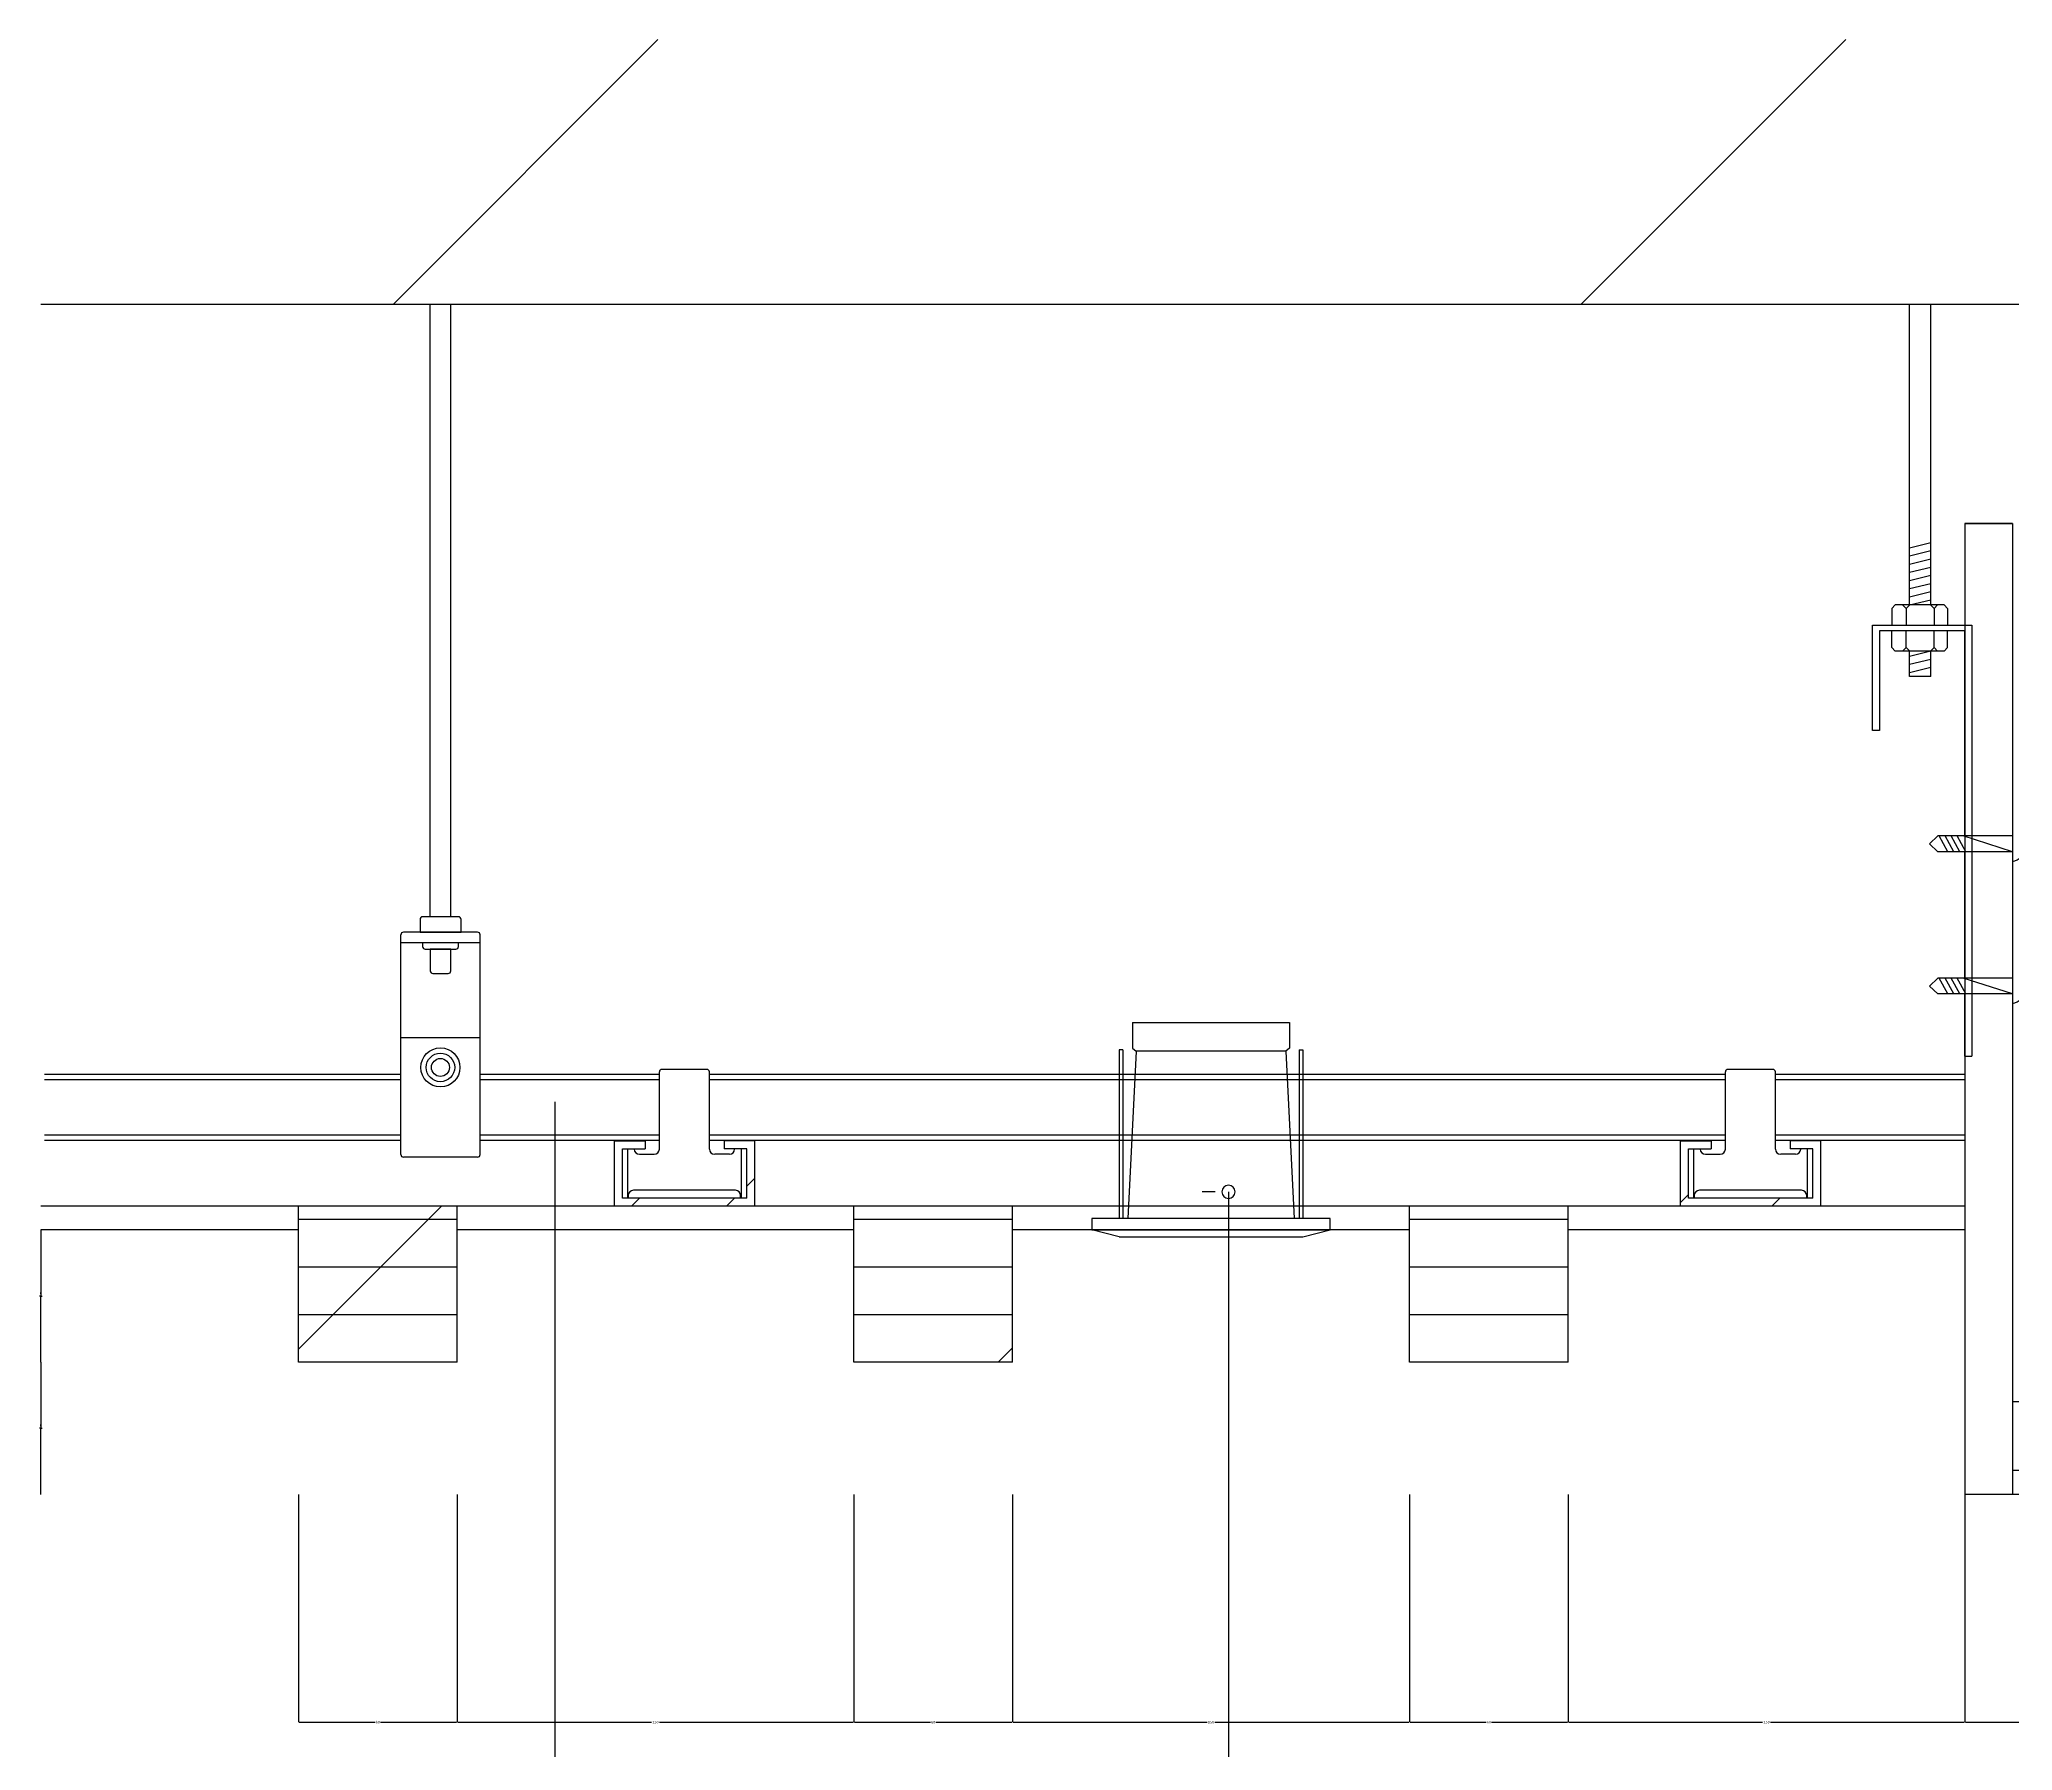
# Model space of a CAD drawing. Header units: metres. Extents: x 55115 to 57101, y 1358 to 2366.
# Drawn here: x 55115 to 55861, y 1719 to 2366 of the extents above; entities that cross this region are included whole.
import ezdxf

# ---------------------------------------------------------------- set-up
doc = ezdxf.new("R2010")
doc.units = ezdxf.units.M
for name, color, linetype in [('10', 8, 'Continuous'), ('3', 2, 'Continuous'), ('4', 6, 'Continuous'), ('BHATCH', 8, 'Continuous'), ('D', 3, 'Continuous'), ('PUB_DIM', 3, 'Continuous'), ('PUB_TEXT', 7, 'Continuous'), ('WALL', 7, 'Continuous'), ('天花', 1, 'Continuous'), ('家具', 2, 'Continuous')]:
    doc.layers.add(name, color=color, linetype=linetype)
doc.dimstyles.get("Standard").update_dxf_attribs({"dimtxt": 2.5, "dimasz": 2.5, "dimexe": 1.25, "dimexo": 0.625, "dimtad": 1, "dimcen": 2.5, "dimazin": 3, "dimtfac": 1, "dimtmove": 0, "dimatfit": 3})

# ---------------------------------------------------------------- blocks, each defined once
blk = doc.blocks.new('_DOT')
at = {"color": 0, "linetype": 'ByBlock'}
blk.add_line((-0.5, 0), (-1, 0), dxfattribs=at)
blk.add_lwpolyline([(-0.25, 0, 1), (0.25, 0, 1)], format="xyb", close=True, dxfattribs=at)
blk = doc.blocks.new('_CLOSEDFILLED')
at = {"color": 0, "linetype": 'BYBLOCK'}
blk.add_solid([(-1, 0.2), (0, 0), (-1, -0.2)], dxfattribs=at)
blk = doc.blocks.new('*D1')
for p, q in [((55115.91, 1915.7), (55115.91, 1890.7)), ((55115.66, 1890.7), (55115.41, 1890.7)), ((55115.91, 1865.7), (55115.91, 1890.7)), ((55115.91, 1890.7), (55115.91, 1890.7)), ((55116.16, 1890.7), (55116.41, 1890.7))]:
    blk.add_line(p, q)
at = {"layer": 'Defpoints'}
for p in [(55115.91, 1915.7), (55115.91, 1890.7), (55115.91, 1865.7)]:
    blk.add_point(p, dxfattribs=at)
at = {"layer": 'PUB_DIM', "xscale": 0.25, "yscale": 0.25}
blk.add_blockref('_CLOSEDFILLED', (55115.91, 1890.7), dxfattribs=at)
at = {"layer": 'PUB_DIM', "xscale": 0.25, "yscale": 0.25, "rotation": 180}
blk.add_blockref('_CLOSEDFILLED', (55115.91, 1890.7), dxfattribs=at)
at = {"layer": 'PUB_DIM', "insert": (55115.91, 1891.825), "char_height": 1, "attachment_point": 5}
blk.add_mtext('0', dxfattribs=at)
blk = doc.blocks.new('*D2')
for p, q in [((55115.91, 1865.7), (55115.91, 1840.7)), ((55115.66, 1840.7), (55115.41, 1840.7)), ((55115.91, 1815.7), (55115.91, 1840.7)), ((55115.91, 1840.7), (55115.91, 1840.7)), ((55116.16, 1840.7), (55116.41, 1840.7))]:
    blk.add_line(p, q)
at = {"layer": 'Defpoints'}
for p in [(55115.91, 1865.7), (55115.91, 1840.7), (55115.91, 1815.7)]:
    blk.add_point(p, dxfattribs=at)
at = {"layer": 'PUB_DIM', "xscale": 0.25, "yscale": 0.25}
blk.add_blockref('_CLOSEDFILLED', (55115.91, 1840.7), dxfattribs=at)
at = {"layer": 'PUB_DIM', "xscale": 0.25, "yscale": 0.25, "rotation": 180}
blk.add_blockref('_CLOSEDFILLED', (55115.91, 1840.7), dxfattribs=at)
at = {"layer": 'PUB_DIM', "insert": (55115.91, 1841.825), "char_height": 1, "attachment_point": 5}
blk.add_mtext('0', dxfattribs=at)
blk = doc.blocks.new('*D4')
for p, q in [((55633.28, 1815.7), (55633.28, 1729.63)), ((55693.28, 1815.7), (55693.28, 1729.63)), ((55633.53, 1729.63), (55662.28, 1729.63)), ((55664.28, 1729.63), (55693.03, 1729.63))]:
    blk.add_line(p, q)
at = {"layer": 'Defpoints'}
for p in [(55633.28, 1815.7), (55693.28, 1815.7), (55633.28, 1729.63)]:
    blk.add_point(p, dxfattribs=at)
at = {"layer": 'PUB_DIM', "xscale": 0.25, "yscale": 0.25, "rotation": 180}
blk.add_blockref('_CLOSEDFILLED', (55633.28, 1729.63), dxfattribs=at)
at = {"layer": 'PUB_DIM', "xscale": 0.25, "yscale": 0.25}
blk.add_blockref('_CLOSEDFILLED', (55693.28, 1729.63), dxfattribs=at)
at = {"layer": 'PUB_DIM', "insert": (55663.28, 1729.63), "char_height": 1, "attachment_point": 5}
blk.add_mtext('60', dxfattribs=at)
blk = doc.blocks.new('*D5')
for p, q in [((55693.28, 1815.7), (55693.28, 1729.63)), ((55843.28, 1815.7), (55843.28, 1729.63)), ((55693.53, 1729.63), (55766.78, 1729.63)), ((55769.78, 1729.63), (55843.03, 1729.63))]:
    blk.add_line(p, q)
at = {"layer": 'Defpoints'}
for p in [(55693.28, 1815.7), (55843.28, 1815.7), (55693.28, 1729.63)]:
    blk.add_point(p, dxfattribs=at)
at = {"layer": 'PUB_DIM', "xscale": 0.25, "yscale": 0.25, "rotation": 180}
blk.add_blockref('_CLOSEDFILLED', (55693.28, 1729.63), dxfattribs=at)
at = {"layer": 'PUB_DIM', "xscale": 0.25, "yscale": 0.25}
blk.add_blockref('_CLOSEDFILLED', (55843.28, 1729.63), dxfattribs=at)
at = {"layer": 'PUB_DIM', "insert": (55768.28, 1729.63), "char_height": 1, "attachment_point": 5}
blk.add_mtext('150', dxfattribs=at)
blk = doc.blocks.new('*D6')
for p, q in [((55423.28, 1815.7), (55423.28, 1729.63)), ((55483.28, 1815.7), (55483.28, 1729.63)), ((55423.53, 1729.63), (55452.28, 1729.63)), ((55454.28, 1729.63), (55483.03, 1729.63))]:
    blk.add_line(p, q)
at = {"layer": 'Defpoints'}
for p in [(55423.28, 1815.7), (55483.28, 1815.7), (55423.28, 1729.63)]:
    blk.add_point(p, dxfattribs=at)
at = {"layer": 'PUB_DIM', "xscale": 0.25, "yscale": 0.25, "rotation": 180}
blk.add_blockref('_CLOSEDFILLED', (55423.28, 1729.63), dxfattribs=at)
at = {"layer": 'PUB_DIM', "xscale": 0.25, "yscale": 0.25}
blk.add_blockref('_CLOSEDFILLED', (55483.28, 1729.63), dxfattribs=at)
at = {"layer": 'PUB_DIM', "insert": (55453.28, 1729.63), "char_height": 1, "attachment_point": 5}
blk.add_mtext('60', dxfattribs=at)
blk = doc.blocks.new('*D7')
for p, q in [((55483.28, 1815.7), (55483.28, 1729.63)), ((55633.28, 1815.7), (55633.28, 1729.63)), ((55483.53, 1729.63), (55556.78, 1729.63)), ((55559.78, 1729.63), (55633.03, 1729.63))]:
    blk.add_line(p, q)
at = {"layer": 'Defpoints'}
for p in [(55483.28, 1815.7), (55633.28, 1815.7), (55483.28, 1729.63)]:
    blk.add_point(p, dxfattribs=at)
at = {"layer": 'PUB_DIM', "xscale": 0.25, "yscale": 0.25, "rotation": 180}
blk.add_blockref('_CLOSEDFILLED', (55483.28, 1729.63), dxfattribs=at)
at = {"layer": 'PUB_DIM', "xscale": 0.25, "yscale": 0.25}
blk.add_blockref('_CLOSEDFILLED', (55633.28, 1729.63), dxfattribs=at)
at = {"layer": 'PUB_DIM', "insert": (55558.28, 1729.63), "char_height": 1, "attachment_point": 5}
blk.add_mtext('150', dxfattribs=at)
blk = doc.blocks.new('*D8')
for p, q in [((55213.28, 1815.7), (55213.28, 1729.63)), ((55273.28, 1815.7), (55273.28, 1729.63)), ((55213.53, 1729.63), (55242.28, 1729.63)), ((55244.28, 1729.63), (55273.03, 1729.63))]:
    blk.add_line(p, q)
at = {"layer": 'Defpoints'}
for p in [(55213.28, 1815.7), (55273.28, 1815.7), (55213.28, 1729.63)]:
    blk.add_point(p, dxfattribs=at)
at = {"layer": 'PUB_DIM', "xscale": 0.25, "yscale": 0.25, "rotation": 180}
blk.add_blockref('_CLOSEDFILLED', (55213.28, 1729.63), dxfattribs=at)
at = {"layer": 'PUB_DIM', "xscale": 0.25, "yscale": 0.25}
blk.add_blockref('_CLOSEDFILLED', (55273.28, 1729.63), dxfattribs=at)
at = {"layer": 'PUB_DIM', "insert": (55243.28, 1729.63), "char_height": 1, "attachment_point": 5}
blk.add_mtext('60', dxfattribs=at)
blk = doc.blocks.new('*D9')
for p, q in [((55273.28, 1815.7), (55273.28, 1729.63)), ((55423.28, 1815.7), (55423.28, 1729.63)), ((55273.53, 1729.63), (55346.78, 1729.63)), ((55349.78, 1729.63), (55423.03, 1729.63))]:
    blk.add_line(p, q)
at = {"layer": 'Defpoints'}
for p in [(55273.28, 1815.7), (55423.28, 1815.7), (55273.28, 1729.63)]:
    blk.add_point(p, dxfattribs=at)
at = {"layer": 'PUB_DIM', "xscale": 0.25, "yscale": 0.25, "rotation": 180}
blk.add_blockref('_CLOSEDFILLED', (55273.28, 1729.63), dxfattribs=at)
at = {"layer": 'PUB_DIM', "xscale": 0.25, "yscale": 0.25}
blk.add_blockref('_CLOSEDFILLED', (55423.28, 1729.63), dxfattribs=at)
at = {"layer": 'PUB_DIM', "insert": (55348.28, 1729.63), "char_height": 1, "attachment_point": 5}
blk.add_mtext('150', dxfattribs=at)
blk = doc.blocks.new('*D10')
for p, q in [((55843.28, 1815.7), (55843.28, 1729.63)), ((56343.28, 1815.7), (56343.28, 1729.63)), ((55843.53, 1729.63), (56091.78, 1729.63)), ((56094.78, 1729.63), (56343.03, 1729.63))]:
    blk.add_line(p, q)
at = {"layer": 'Defpoints'}
for p in [(55843.28, 1815.7), (56343.28, 1815.7), (55843.28, 1729.63)]:
    blk.add_point(p, dxfattribs=at)
at = {"layer": 'PUB_DIM', "xscale": 0.25, "yscale": 0.25, "rotation": 180}
blk.add_blockref('_CLOSEDFILLED', (55843.28, 1729.63), dxfattribs=at)
at = {"layer": 'PUB_DIM', "xscale": 0.25, "yscale": 0.25}
blk.add_blockref('_CLOSEDFILLED', (56343.28, 1729.63), dxfattribs=at)
at = {"layer": 'PUB_DIM', "insert": (56093.28, 1729.63), "char_height": 1, "attachment_point": 5}
blk.add_mtext('500', dxfattribs=at)

msp = doc.modelspace()

# ---------------------------------------------------------------- hatches: boundary and pattern name
at = {"layer": '10'}
h = msp.add_hatch(dxfattribs=at)
h.set_pattern_fill('AN31C', scale=100)
h.set_pattern_definition([(45, (0, 0), (-224.5064, 224.5064), [])])
h.paths.add_polyline_path([(55115.91, 2365.7), (55115.91, 2265.7), (57070.65, 2265.7), (57070.65, 2365.7)])
h.paths.add_polyline_path([(55968.28, 2265.7), (55968.28, 1915.7), (56218.28, 1915.7), (56218.28, 2265.7)])
h = msp.add_hatch(dxfattribs=at)
h.set_pattern_fill('ANSI32', scale=20)
h.paths.add_polyline_path([(55213.28, 1901.7), (55213.28, 1919.7), (55273.28, 1919.7), (55273.28, 1901.7)])
h.paths.add_polyline_path([(55213.28, 1919.7), (55213.28, 1924.7), (55273.28, 1924.7), (55273.28, 1919.7)])
h.paths.add_polyline_path([(55213.28, 1883.7), (55213.28, 1901.7), (55273.28, 1901.7), (55273.28, 1883.7)])
h.paths.add_polyline_path([(55273.28, 1883.7), (55273.28, 1865.7), (55213.28, 1865.7), (55213.28, 1883.7)])
h = msp.add_hatch(dxfattribs=at)
h.set_pattern_fill('ANSI32', scale=20)
h.paths.add_polyline_path([(55423.28, 1901.7), (55423.28, 1919.7), (55483.28, 1919.7), (55483.28, 1901.7)])
h.paths.add_polyline_path([(55423.28, 1919.7), (55423.28, 1924.7), (55483.28, 1924.7), (55483.28, 1919.7)])
h.paths.add_polyline_path([(55423.28, 1883.7), (55423.28, 1901.7), (55483.28, 1901.7), (55483.28, 1883.7)])
h.paths.add_polyline_path([(55483.28, 1883.7), (55483.28, 1865.7), (55423.28, 1865.7), (55423.28, 1883.7)])
h = msp.add_hatch(dxfattribs=at)
h.set_pattern_fill('ANSI32', scale=20)
h.paths.add_polyline_path([(55633.28, 1901.7), (55633.28, 1919.7), (55693.28, 1919.7), (55693.28, 1901.7)])
h.paths.add_polyline_path([(55633.28, 1919.7), (55633.28, 1924.7), (55693.28, 1924.7), (55693.28, 1919.7)])
h.paths.add_polyline_path([(55633.28, 1883.7), (55633.28, 1901.7), (55693.28, 1901.7), (55693.28, 1883.7)])
h.paths.add_polyline_path([(55693.28, 1883.7), (55693.28, 1865.7), (55633.28, 1865.7), (55633.28, 1883.7)])
at = {"layer": 'BHATCH'}
h = msp.add_hatch(dxfattribs=at)
h.set_pattern_fill('ANSI35', scale=8)
h.paths.add_polyline_path([(55332.83, 1924.7), (55385.78, 1924.7), (55385.78, 1949.39), (55374.3, 1949.39), (55374.3, 1946.39), (55382.78, 1946.39), (55382.78, 1927.7), (55335.83, 1927.7), (55335.83, 1946.39), (55344.32, 1946.39), (55344.32, 1949.39), (55332.83, 1949.39)])
h = msp.add_hatch(dxfattribs=at)
h.set_pattern_fill('ANSI35', scale=8)
h.paths.add_polyline_path([(55735.81, 1924.7), (55788.77, 1924.7), (55788.77, 1949.39), (55777.28, 1949.39), (55777.28, 1946.39), (55785.77, 1946.39), (55785.77, 1927.7), (55738.81, 1927.7), (55738.81, 1946.39), (55747.3, 1946.39), (55747.3, 1949.39), (55735.81, 1949.39)])

# ---------------------------------------------------------------- linework, layer by layer
at = {"layer": '3'}
for p, q in [((55861.28, 2182.69), (55843.28, 2182.69)), ((55861.28, 2182.69), (55843.28, 2182.69)), ((55843.28, 2182.69), (55861.28, 2182.69)), ((55861.28, 2182.69), (55861.28, 1815.7))]:
    msp.add_line(p, q, dxfattribs=at)
at = {"layer": '4'}
for p, q in [((55115.91, 2265.7), (57070.65, 2265.7)), ((55213.28, 1919.7), (55273.28, 1919.7)), ((55423.28, 1919.7), (55483.28, 1919.7)), ((55633.28, 1919.7), (55693.28, 1919.7)), ((55213.28, 1915.7), (55115.91, 1915.7)), ((55633.28, 1915.7), (55483.28, 1915.7)), ((55213.28, 1901.7), (55273.28, 1901.7)), ((55423.28, 1901.7), (55483.28, 1901.7)), ((55633.28, 1901.7), (55693.28, 1901.7)), ((55213.28, 1883.7), (55273.28, 1883.7)), ((55423.28, 1883.7), (55483.28, 1883.7)), ((55633.28, 1883.7), (55693.28, 1883.7))]:
    msp.add_line(p, q, dxfattribs=at)
at = {"layer": 'D'}
for p, q in [((55822.37, 2173.58), (55830.36, 2175.55)), ((55822.37, 2170.49), (55830.36, 2172.46)), ((55822.37, 2167.4), (55830.36, 2169.37)), ((55822.37, 2164.31), (55830.36, 2166.28)), ((55822.37, 2161.22), (55830.36, 2163.19)), ((55822.37, 2158.13), (55830.36, 2160.1)), ((55822.37, 2155.04), (55830.36, 2157.01)), ((55822.37, 2151.95), (55830.36, 2153.92)), ((55822.37, 2132.61), (55830.36, 2134.58)), ((55822.37, 2129.52), (55830.36, 2131.49)), ((55822.37, 2126.43), (55830.36, 2128.4)), ((55861.28, 2064.61), (55833.09, 2064.61)), ((55861.28, 2058.61), (55833.09, 2058.61)), ((55861.28, 2010.89), (55833.09, 2010.89)), ((55861.28, 2004.89), (55833.09, 2004.89)), ((55843.28, 1981.34), (55845.88, 1981.34))]:
    msp.add_line(p, q, dxfattribs=at)
at = {"layer": 'PUB_TEXT'}
for p, q in [((55310.25, 1964.08), (55310.25, 1556.56)), ((55564.88, 1930.1), (55564.88, 1597.73))]:
    msp.add_line(p, q, dxfattribs=at)
at = {"layer": 'WALL'}
for p, q in [((55843.28, 2182.69), (55843.28, 1815.7)), ((55213.28, 1865.7), (55213.28, 1924.7)), ((55273.28, 1865.7), (55273.28, 1924.7)), ((55423.28, 1865.7), (55423.28, 1924.7)), ((55483.28, 1865.7), (55483.28, 1924.7)), ((55633.28, 1865.7), (55633.28, 1924.7)), ((55693.28, 1865.7), (55693.28, 1924.7)), ((55213.28, 1915.7), (55115.91, 1915.7)), ((55423.28, 1915.7), (55273.28, 1915.7)), ((55423.28, 1915.7), (55273.28, 1915.7)), ((55633.28, 1915.7), (55483.28, 1915.7)), ((55843.28, 1915.7), (55693.28, 1915.7)), ((55843.28, 1915.7), (55693.28, 1915.7)), ((55273.28, 1865.7), (55213.28, 1865.7)), ((55483.28, 1865.7), (55423.28, 1865.7)), ((55693.28, 1865.7), (55633.28, 1865.7)), ((56343.28, 1815.7), (55843.28, 1815.7))]:
    msp.add_line(p, q, dxfattribs=at)
at = {"layer": '天花'}
for p, q in [((55528.65, 1994.14), (55528.65, 1984.45)), ((55528.65, 1994.14), (55587.91, 1994.14)), ((55587.91, 1994.14), (55587.91, 1984.45)), ((55528.65, 1984.45), (55529.95, 1983.28)), ((55587.91, 1984.45), (55586.61, 1983.28)), ((55523.62, 1983.74), (55523.62, 1920.05)), ((55524.91, 1983.74), (55524.91, 1920.05)), ((55529.95, 1983.28), (55526.84, 1920.05)), ((55586.61, 1983.28), (55589.72, 1920.05)), ((55591.65, 1983.74), (55591.65, 1920.05)), ((55592.94, 1983.74), (55592.94, 1920.05)), ((55843.28, 1924.7), (55115.91, 1924.7)), ((55523.62, 1913.09), (55513.28, 1915.7)), ((55592.94, 1913.09), (55603.28, 1915.7)), ((56325.28, 1850.7), (55861.28, 1850.7)), ((56325.28, 1824.7), (55861.28, 1824.7))]:
    msp.add_line(p, q, dxfattribs=at)
for points in [[(55524.91, 1983.74), (55523.62, 1983.74)], [(55586.61, 1983.28), (55529.95, 1983.28)], [(55591.65, 1983.74), (55592.94, 1983.74)], [(55513.28, 1920.05), (55513.28, 1915.7), (55603.28, 1915.7), (55603.28, 1920.05)], [(55603.28, 1920.05), (55513.28, 1920.05)], [(55523.62, 1913.09), (55592.94, 1913.09)]]:
    msp.add_lwpolyline(points, dxfattribs=at)
at = {"layer": '家具'}
for p, q in [((55263.14, 2034.07), (55263.14, 2265.7)), ((55270.9, 2034.07), (55270.9, 2265.7)), ((55822.37, 2151.95), (55822.37, 2265.7)), ((55830.36, 2151.95), (55830.36, 2265.7)), ((55815.65, 2150.64), (55816.97, 2151.95)), ((55815.65, 2150.64), (55815.65, 2144.28)), ((55835.44, 2151.95), (55816.97, 2151.95)), ((55819.74, 2151.95), (55821.05, 2150.64)), ((55821.05, 2150.64), (55821.05, 2144.28)), ((55821.08, 2150.64), (55822.4, 2151.95)), ((55830.3, 2151.95), (55831.62, 2150.64)), ((55831.62, 2150.64), (55831.62, 2144.28)), ((55831.65, 2150.64), (55832.96, 2151.95)), ((55835.44, 2151.95), (55836.75, 2150.64)), ((55836.75, 2150.64), (55836.75, 2144.28)), ((55808.37, 2144.28), (55822.37, 2144.28)), ((55808.37, 2104.44), (55808.37, 2144.28)), ((55810.98, 2142.19), (55810.98, 2104.44)), ((55843.28, 2142.19), (55810.98, 2142.19)), ((55815.65, 2135.84), (55815.65, 2142.19)), ((55821.05, 2144.28), (55845.88, 2144.28)), ((55821.05, 2135.84), (55821.05, 2142.19)), ((55831.62, 2135.84), (55831.62, 2142.19)), ((55836.75, 2135.84), (55836.75, 2142.19)), ((55843.28, 2064.61), (55843.28, 2142.19)), ((55845.88, 2144.28), (55845.88, 1981.34)), ((55815.65, 2135.84), (55816.97, 2134.52)), ((55835.44, 2134.52), (55816.97, 2134.52)), ((55819.74, 2134.52), (55821.05, 2135.84)), ((55821.08, 2135.84), (55822.4, 2134.52)), ((55822.37, 2124.9), (55822.37, 2134.55)), ((55830.3, 2134.52), (55831.62, 2135.84)), ((55830.36, 2124.9), (55830.36, 2134.58)), ((55831.65, 2135.84), (55832.96, 2134.52)), ((55835.44, 2134.52), (55836.75, 2135.84)), ((55830.36, 2124.9), (55822.37, 2124.9)), ((55810.98, 2104.44), (55808.37, 2104.44)), ((55829.84, 2061.61), (55833.09, 2064.61)), ((55833.09, 2058.61), (55829.84, 2061.61)), ((55836.78, 2058.61), (55833.51, 2064.61)), ((55839.05, 2058.61), (55835.79, 2064.61)), ((55841.33, 2058.61), (55838.07, 2064.61)), ((55843.61, 2058.61), (55840.34, 2064.61)), ((55861.28, 2058.61), (55842.62, 2064.61)), ((55843.28, 2010.89), (55843.28, 2058.61)), ((55252.02, 1944.21), (55252.02, 2027.25)), ((55282.02, 2024.25), (55252.02, 2024.25)), ((55281.02, 2028.25), (55253.02, 2028.25)), ((55282.02, 1944.21), (55282.02, 2027.25)), ((55829.84, 2007.89), (55833.09, 2010.89)), ((55833.09, 2004.89), (55829.84, 2007.89)), ((55836.78, 2004.89), (55833.51, 2010.89)), ((55839.05, 2004.89), (55835.79, 2010.89)), ((55841.33, 2004.89), (55838.07, 2010.89)), ((55843.61, 2004.89), (55840.34, 2010.89)), ((55861.28, 2004.89), (55842.62, 2010.89)), ((55843.28, 1981.34), (55843.28, 2004.89)), ((55282.02, 1988.25), (55252.02, 1988.25)), ((55252.02, 1974.48), (55117.31, 1974.48)), ((55252.02, 1974.48), (55117.31, 1974.48)), ((55252.02, 1972.48), (55117.31, 1972.48)), ((55349.76, 1974.48), (55282.02, 1974.48)), ((55349.76, 1974.48), (55282.02, 1974.48)), ((55349.76, 1972.48), (55282.02, 1972.48)), ((55349.76, 1946.28), (55349.76, 1975.39)), ((55367.66, 1976.39), (55350.76, 1976.39)), ((55368.66, 1946.28), (55368.66, 1975.39)), ((55481.5, 1974.48), (55368.66, 1974.48)), ((55480.5, 1974.48), (55368.66, 1974.48)), ((55481.5, 1972.48), (55368.66, 1972.48)), ((55752.74, 1974.48), (55481.5, 1974.48)), ((55752.74, 1972.48), (55481.5, 1972.48)), ((55752.74, 1946.28), (55752.74, 1975.39)), ((55770.64, 1976.39), (55753.74, 1976.39)), ((55771.64, 1946.28), (55771.64, 1975.39)), ((55843.28, 1974.48), (55771.64, 1974.48)), ((55843.28, 1972.48), (55771.64, 1972.48)), ((55252.02, 1951.48), (55117.31, 1951.48)), ((55252.02, 1949.48), (55117.31, 1949.48)), ((55349.76, 1951.48), (55282.02, 1951.48)), ((55349.76, 1949.48), (55282.02, 1949.48)), ((55332.83, 1924.7), (55332.83, 1949.39)), ((55332.83, 1949.39), (55344.32, 1949.39)), ((55344.32, 1949.39), (55344.32, 1946.39)), ((55481.5, 1951.48), (55368.66, 1951.48)), ((55481.5, 1949.48), (55368.66, 1949.48)), ((55385.78, 1949.39), (55374.3, 1949.39)), ((55374.3, 1949.39), (55374.3, 1946.39)), ((55385.78, 1924.7), (55385.78, 1949.39)), ((55752.74, 1951.48), (55481.5, 1951.48)), ((55752.74, 1949.48), (55481.5, 1949.48)), ((55735.81, 1949.39), (55747.3, 1949.39)), ((55735.81, 1924.7), (55735.81, 1949.39)), ((55747.3, 1949.39), (55747.3, 1946.39)), ((55843.28, 1951.48), (55771.64, 1951.48)), ((55843.28, 1949.48), (55771.64, 1949.48)), ((55777.28, 1949.39), (55777.28, 1946.39)), ((55788.77, 1949.39), (55777.28, 1949.39)), ((55788.77, 1924.7), (55788.77, 1949.39)), ((55281.02, 1943.21), (55253.02, 1943.21)), ((55335.83, 1927.7), (55335.83, 1946.39)), ((55335.83, 1946.39), (55344.32, 1946.39)), ((55337.83, 1927.7), (55337.83, 1946.39)), ((55342.21, 1944.28), (55347.76, 1944.28)), ((55376.2, 1944.28), (55370.66, 1944.28)), ((55382.78, 1946.39), (55374.3, 1946.39)), ((55378.2, 1946.39), (55378.2, 1946.28)), ((55380.78, 1927.7), (55380.78, 1946.39)), ((55382.78, 1927.7), (55382.78, 1946.39)), ((55738.81, 1946.39), (55747.3, 1946.39)), ((55738.81, 1927.7), (55738.81, 1946.39)), ((55740.81, 1927.7), (55740.81, 1946.39)), ((55745.2, 1944.28), (55750.74, 1944.28)), ((55779.19, 1944.28), (55773.64, 1944.28)), ((55785.77, 1946.39), (55777.28, 1946.39)), ((55781.19, 1946.39), (55781.19, 1946.28)), ((55783.77, 1927.7), (55783.77, 1946.39)), ((55785.77, 1927.7), (55785.77, 1946.39)), ((55385.78, 1924.7), (55332.83, 1924.7)), ((55382.78, 1927.7), (55335.83, 1927.7)), ((55337.94, 1928.66), (55337.94, 1927.7)), ((55378.48, 1930.66), (55339.94, 1930.66)), ((55380.48, 1927.7), (55380.48, 1929.03)), ((55380.48, 1927.7), (55380.48, 1928.66)), ((55788.77, 1924.7), (55735.81, 1924.7)), ((55785.77, 1927.7), (55738.81, 1927.7)), ((55740.92, 1928.66), (55740.92, 1927.7)), ((55781.46, 1930.66), (55742.92, 1930.66)), ((55783.46, 1927.7), (55783.46, 1929.03)), ((55783.46, 1927.7), (55783.46, 1928.66))]:
    msp.add_line(p, q, dxfattribs=at)
for points in [[(55273.78, 2034.07), (55260.27, 2034.07, 0.41), (55259.27, 2033.07), (55259.27, 2028.25), (55274.78, 2028.25), (55274.78, 2033.07, 0.41)], [(55273.81, 2024.25), (55260.24, 2024.25), (55260.24, 2022.83, 0.41), (55261.24, 2021.83), (55272.81, 2021.83, 0.41), (55273.81, 2022.83)], [(55270.9, 2021.83), (55263.14, 2021.83), (55263.14, 2013.63, 0.41), (55264.14, 2012.63), (55269.9, 2012.63, 0.41), (55270.9, 2013.63)]]:
    msp.add_lwpolyline(points, format="xyb", close=True, dxfattribs=at)
for radius in [7.39, 5.39, 3.39]:
    msp.add_circle((55266.99, 1977.11), radius, dxfattribs=at)
for centre, radius, start, end in [((55860.56, 2060.29), 5.34, 277.74, 357.66), ((55253.02, 2027.25), 1, 90, 180), ((55281.02, 2027.25), 1, 0, 90), ((55860.56, 2006.58), 5.34, 277.74, 357.66), ((55350.76, 1975.39), 1, 90, 180), ((55367.66, 1975.39), 1, 0, 90), ((55753.74, 1975.39), 1, 90, 180), ((55770.64, 1975.39), 1, 0, 90), ((55253.02, 1944.21), 1, 180, 270), ((55281.02, 1944.21), 1, 270, 0), ((55342.21, 1946.28), 2, 180, 270), ((55347.76, 1946.28), 2, 270, 0), ((55370.66, 1946.28), 2, 180, 270), ((55376.2, 1946.28), 2, 270, 0), ((55745.2, 1946.28), 2, 180, 270), ((55750.74, 1946.28), 2, 270, 0), ((55773.64, 1946.28), 2, 180, 270), ((55779.19, 1946.28), 2, 270, 0), ((55339.94, 1928.66), 2, 90, 180), ((55378.48, 1928.66), 2, 0, 90), ((55742.92, 1928.66), 2, 90, 180), ((55781.46, 1928.66), 2, 0, 90)]:
    msp.add_arc(centre, radius, start, end, dxfattribs=at)

# ---------------------------------------------------------------- block references
at = {"layer": 'PUB_TEXT', "xscale": 10, "yscale": 10, "zscale": 10}
msp.add_blockref('_DOT', (55564.88, 1930.1), dxfattribs=at)

# ---------------------------------------------------------------- dimensions: what is measured, and where the dimension line sits
at = {"layer": 'PUB_DIM'}
for base, p1, p2, picture, middle in [((55115.91, 1890.7), (55115.91, 1915.7), (55115.91, 1865.7), '*D1', (55115.91, 1891.825)), ((55115.91, 1840.7), (55115.91, 1865.7), (55115.91, 1815.7), '*D2', (55115.91, 1841.825)), ((55213.28, 1729.63), (55213.28, 1815.7), (55273.28, 1815.7), '*D8', (55243.28, 1729.63)), ((55273.28, 1729.63), (55273.28, 1815.7), (55423.28, 1815.7), '*D9', (55348.28, 1729.63)), ((55423.28, 1729.63), (55423.28, 1815.7), (55483.28, 1815.7), '*D6', (55453.28, 1729.63)), ((55483.28, 1729.63), (55483.28, 1815.7), (55633.28, 1815.7), '*D7', (55558.28, 1729.63)), ((55633.28, 1729.63), (55633.28, 1815.7), (55693.28, 1815.7), '*D4', (55663.28, 1729.63)), ((55693.28, 1729.63), (55693.28, 1815.7), (55843.28, 1815.7), '*D5', (55768.28, 1729.63)), ((55843.28, 1729.63), (55843.28, 1815.7), (56343.28, 1815.7), '*D10', (56093.28, 1729.63))]:
    dim = msp.add_linear_dim(base=base, p1=p1, p2=p2, dimstyle='Standard', dxfattribs=at)
    dim.commit()
    dim.dimension.update_dxf_attribs({"geometry": picture, "text_midpoint": middle})

doc.saveas('drawing.dxf')
